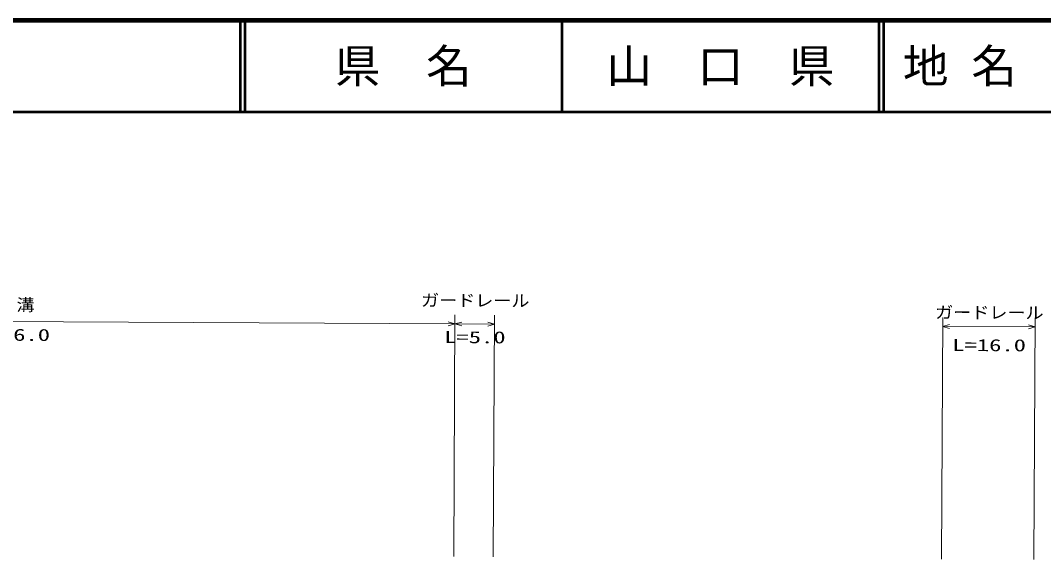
# Model space of a CAD drawing. Units: millimetres, scale not verified. Extents: x 40000 to 680000, y 20000 to 380000.
# Drawn here: x 273677 to 385790, y 320933 to 380000 of the extents above; entities that cross this region are included whole.
import ezdxf
from ezdxf.enums import TextEntityAlignment as Align

# ---------------------------------------------------------------- set-up
doc = ezdxf.new("R2010")
doc.units = ezdxf.units.MM
doc.header["$LTSCALE"] = 1000
for name, color, linetype, lineweight in [('M-STR-HTXT', 7, 'Continuous', 13), ('M-TTL', 2, 'Continuous', 140), ('M-TTL-LINE', 7, 'Continuous', 50)]:
    doc.layers.add(name, color=color, linetype=linetype, lineweight=lineweight)
doc.layers.add('M-TTL-TXT', color=7, linetype='Continuous')
doc.styles.add('ＭＳ ゴシック', font='')
doc.styles.get('ＭＳ ゴシック').set_extended_font_data('MS Gothic')

msp = doc.modelspace()

# ---------------------------------------------------------------- linework, layer by layer
at = {"layer": 'M-STR-HTXT'}
for p, q in [((321293, 347749), (321154, 321268)), ((325496, 321245), (325635, 347726)), ((321288, 346749), (223059, 347265)), ((325630, 346726), (321288, 346749)), ((374599, 320987), (374738, 347467)), ((374733, 346467), (384876, 346414)), ((384882, 347414), (384742, 320933))]:
    msp.add_line(p, q, dxfattribs=at)
for points in [[(320539, 346968), (321288, 346749), (320537, 346539)], [(322037, 346529), (321288, 346749), (322039, 346958)], [(324881, 346945), (325630, 346726), (324879, 346516)], [(375482, 346248), (374733, 346467), (375484, 346677)], [(384128, 346634), (384876, 346414), (384125, 346204)]]:
    msp.add_lwpolyline(points, dxfattribs=at)
at = {"layer": 'M-TTL'}
msp.add_line((680000, 380000), (40000, 380000), dxfattribs=at)
at = {"layer": 'M-TTL-LINE'}
for p, q in [((297750, 380000), (297750, 370000)), ((298250, 380000), (298250, 370000)), ((333000, 380000), (333000, 370000)), ((367750, 380000), (367750, 370000)), ((368250, 380000), (368250, 370000)), ((40000, 370000), (680000, 370000))]:
    msp.add_line(p, q, dxfattribs=at)

# ---------------------------------------------------------------- texts
at = {"layer": 'M-STR-HTXT', "style": 'ＭＳ ゴシック'}
for s, width, p in [('ガードレール', 1.1, (317567, 348294)), ('側\u3000溝', 1.1, (269278, 347807)), ('ガードレール', 1.1, (373907, 346972)), ('L=116.0', 1.5, (267485, 344532)), ('L=5.0', 1.5, (320104, 344255)), ('L=16.0', 1.5, (375780, 343388))]:
    msp.add_text(s, height=1320, rotation=359.699, dxfattribs=dict(at, width=width)).set_placement(p, align=Align.BOTTOM_LEFT)
at = {"layer": 'M-TTL-TXT', "style": 'ＭＳ ゴシック'}
for s, p in [('県\u3000名', (315625, 375000)), ('山\u3000口\u3000県', (350375, 375000))]:
    msp.add_text(s, height=3666, dxfattribs=at).set_placement(p, align=Align.MIDDLE_CENTER)
msp.add_text('地 名', height=3666, dxfattribs=at).set_placement((370380, 375000), align=Align.MIDDLE_LEFT)

doc.saveas('drawing.dxf')
